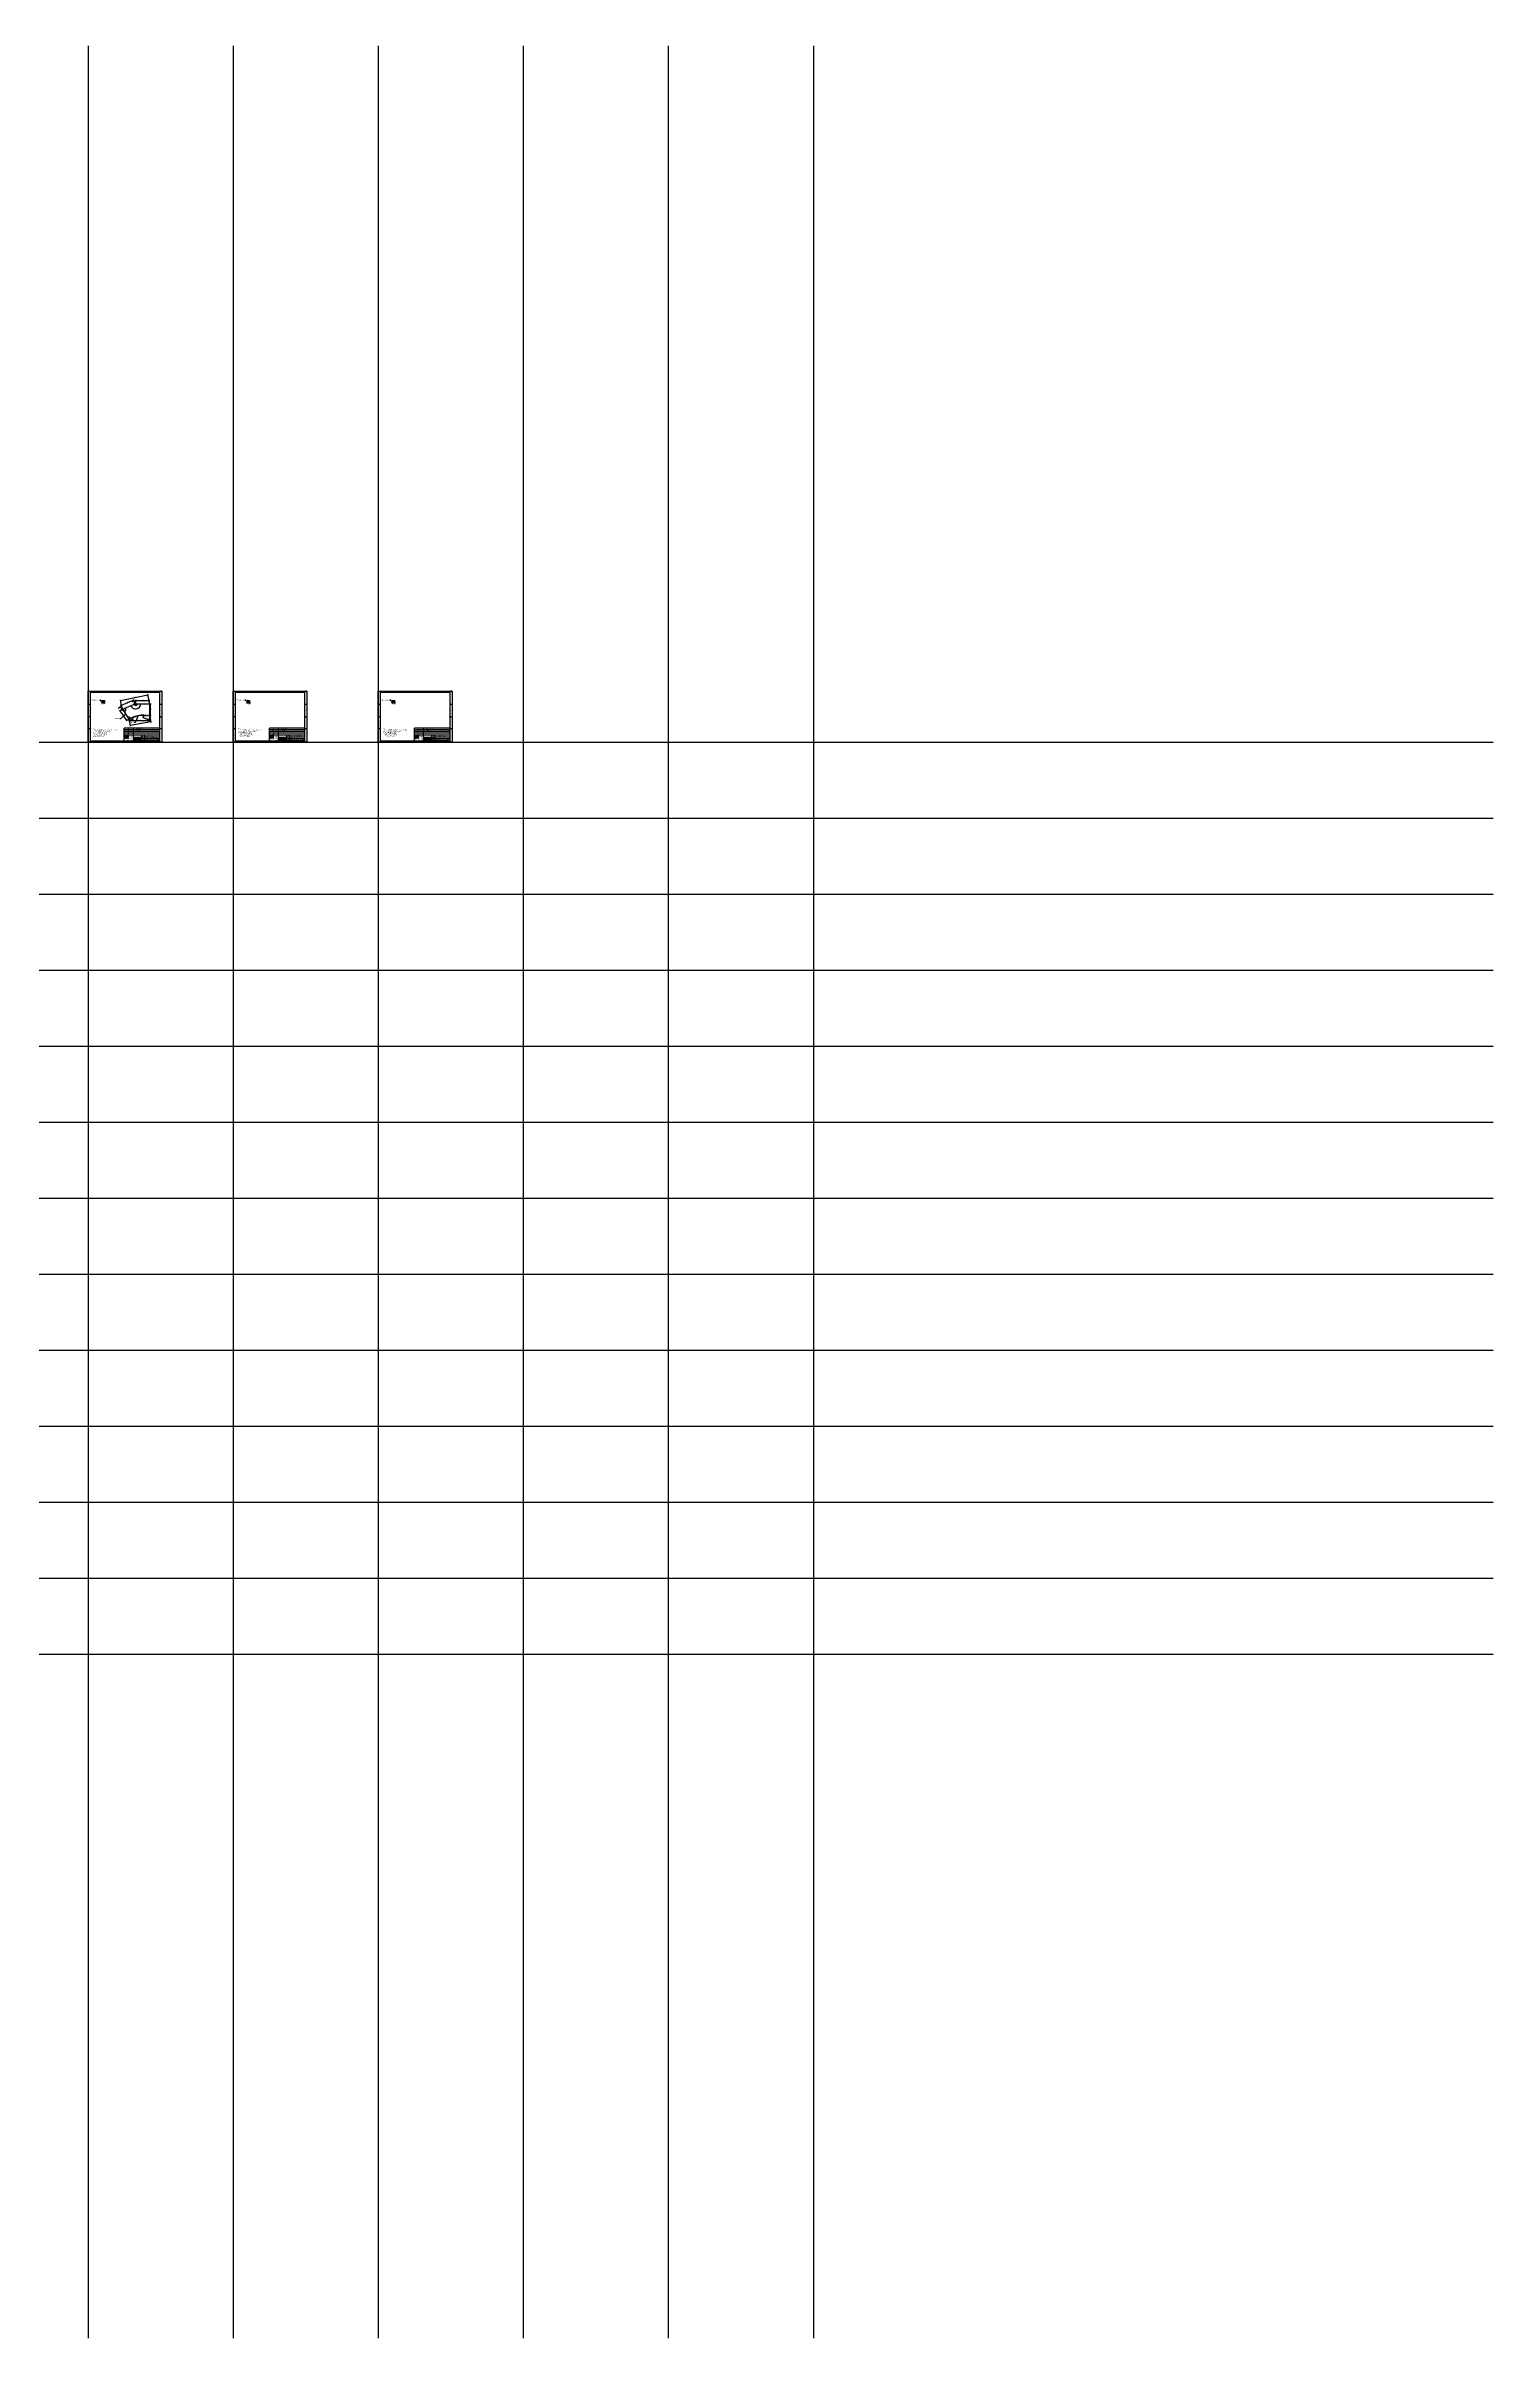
# Model space of a CAD drawing. Header units: millimetres. Extents: x -24914 to 164748, y -61100 to 89023.
# Drawn here: x 69958 to 164748, y -61100 to 89023 of the extents above; entities that cross this region are included whole.
import ezdxf
from ezdxf import colors
from ezdxf.entities.mleader import LeaderData, LeaderLine
from ezdxf.enums import TextEntityAlignment as Align
from ezdxf.math import Vec2, Vec3

# ---------------------------------------------------------------- set-up
doc = ezdxf.new("R2010")
doc.units = ezdxf.units.MM
doc.header["$MEASUREMENT"] = 0
doc.linetypes.add('ACAD_ISO03W100', pattern=[30, 12, -18])
doc.layers.get('Defpoints').update_dxf_attribs({"color": 252})
for name, color, linetype in [('DIM', 2, 'Continuous'), ('green_dim', 7, 'Continuous'), ('Remark', 255, 'Continuous'), ('TITLEBLOCK', 255, 'Continuous')]:
    doc.layers.add(name, color=color, linetype=linetype)
doc.styles.add('Dartop Text Style', font='gbenor.shx', dxfattribs={"bigfont": 'gbcbig.shx'})
doc.dimstyles.new('Dartop DIM Style', dxfattribs={"dimscale": 20, "dimtxt": 2.5, "dimasz": 1.5, "dimexe": 2.25, "dimexo": 2, "dimtad": 1, "dimdsep": 46, "dimtxsty": 'Dartop Text Style', "dimblk": 'ARCHTICK', "dimcen": 0.09, "dimadec": 1, "dimazin": 0, "dimtfac": 1, "dimtofl": 0, "dimtmove": 0, "dimatfit": 1, "dimfxl": 1, "dimtolj": 1, "dimtzin": 0, "dimarcsym": 0})

# ---------------------------------------------------------------- blocks, each defined once
blk = doc.blocks.new('*U5')
at = {"color": 254, "linetype": 'Continuous', "extrusion": (0, 0, -1)}
for points in [[(-17, 0.33), (-16.81, 0.25), (-17, 0.5)], [(-17, 0.33), (-17.19, 0.25), (-16.81, 0.25)], [(-17, 0.33), (-17, 0.5), (-17.19, 0.25)]]:
    blk.add_solid(points, dxfattribs=at)
blk = doc.blocks.new('*U4')
at = {"color": 254, "linetype": 'Continuous', "extrusion": (0, 0, -1)}
for points in [[(-33.17, 11), (-33, 11), (-33.25, 11.19)], [(-33.17, 11), (-33.25, 10.81), (-33, 11)], [(-33.17, 11), (-33.25, 11.19), (-33.25, 10.81)]]:
    blk.add_solid(points, dxfattribs=at)
blk = doc.blocks.new('*U6')
at = {"color": 254, "linetype": 'Continuous'}
for points in [[(17, 21.67), (17.19, 21.75), (16.81, 21.75)], [(17, 21.67), (16.81, 21.75), (17, 21.5)], [(17, 21.67), (17, 21.5), (17.19, 21.75)]]:
    blk.add_solid(points, dxfattribs=at)
blk = doc.blocks.new('*U3')
at = {"color": 254, "linetype": 'Continuous', "extrusion": (0, 0, -1)}
for points in [[(-0.83, 11), (-0.75, 10.81), (-0.75, 11.19)], [(-0.83, 11), (-0.75, 11.19), (-1, 11)], [(-0.83, 11), (-1, 11), (-0.75, 10.81)]]:
    blk.add_solid(points, dxfattribs=at)
blk = doc.blocks.new('dadao')
for p, q in [((48, 19), (45, 10)), ((45, 10), (51, 10)), ((51, 10), (48, 19))]:
    blk.add_line(p, q)
for points in [[(42, 122), (42, 144), (0, 144), (0, 122), (42, 122)], [(0, 28), (0, 0), (12, 0)], [(0, 28), (14, 28)], [(7, 22), (7, 6), (12, 6)], [(7, 22), (11, 22)], [(62, 144), (62, 121), (104, 121)], [(105, 122), (105, 130), (114, 126), (124, 126), (124, 140), (116, 140), (105, 144), (62, 144)], [(113, 39), (105, 39), (63, 106), (104, 106), (104, 121), (104, 121)], [(77, 28), (77, 0), (84, 0), (84, 11), (92, 0), (100, 0), (92, 11)], [(77, 28), (91, 28)], [(84, 23), (84, 15), (87, 15)], [(84, 23), (87, 23)], [(110, 54), (110, 106), (104, 106), (104, 50), (107, 50)], [(120, 45), (120, 45), (120, 45)], [(145, 94), (145, 85), (192, 85), (192, 94), (145, 94)], [(184, 0), (184, 10), (181, 10), (181, 15), (184, 15), (184, 28), (196, 28), (196, 28)], [(184, 0), (191, 0), (191, 10), (199, 10)], [(195, 22), (191, 22), (191, 15), (194, 15)]]:
    blk.add_lwpolyline(points)
for points in [[(0, 106), (40, 106), (0, 40), (0, 106)], [(52, 94), (18, 39), (86, 39)], [(44, 28), (52, 28), (63, 0), (55, 0), (53, 5), (43, 5), (41, 0), (34, 0)], [(110, 28), (110, 22), (116, 22), (116, 0), (123, 0), (123, 22), (129, 22), (129, 28), (110, 28)]]:
    blk.add_lwpolyline(points, close=True)
for points in [[(105, 122), (123, 122), (123, 60, 0.4142136), (131, 52), (205, 52), (205, 39), (132, 39)], [(144, 111), (144, 102), (192, 102), (192, 105, 0.4142136), (187, 110), (144, 110)], [(145, 77), (145, 67), (188, 67, 0.4142136), (193, 72), (193, 76), (145, 76)]]:
    blk.add_lwpolyline(points, format="xyb")
blk.add_lwpolyline([(137, 144), (137, 138), (128, 138), (128, 127), (157, 127), (157, 121), (130, 121), (130, 58), (194, 58, 0.4142136), (204, 68), (204, 111, 0.4142136), (194, 121), (177, 121), (177, 126), (205, 126), (205, 138), (198, 138), (198, 144), (183, 144), (183, 138), (153, 138), (153, 144), (137, 144)], format="xyb", close=True)
for radius in [14.5, 7.44]:
    blk.add_circle((154, 14), radius)
for centre, radius, start, end in [((8, 14), 8.49, 294.21427, 69.71773), ((10, 14), 14.4, 278.66044, 72.32035), ((86, 19), 3.8, 282.52697, 76.71958), ((89, 19), 8.95, 290.60733, 77.21242), ((99, 61), 12.6, 305.63988, 325.96896), ((112, 47), 8.19, 282.98113, 347.66273), ((136, 62), 22.9, 226.7358, 259.32094), ((194, 19), 3.8, 280.98914, 72.55128), ((196, 19), 9.51, 288.89587, 85.24422)]:
    blk.add_arc(centre, radius, start, end)
blk = doc.blocks.new('TitleBlock_Dartop')
for points in [[(2466, 419), (2420, 419), (2420, 395), (2466, 395)], [(2464, 379), (2420, 379), (2420, 307)], [(2476, 366), (2441, 306), (2514, 306)], [(2560, 294), (2539, 294), (2539, 288), (2546, 288), (2546, 264), (2554, 264), (2554, 288), (2560, 288)]]:
    blk.add_hatch(color=256).paths.add_polyline_path(points)
h = blk.add_hatch(color=256)
h.paths.add_polyline_path([(2436, 294), (2421, 294), (2421, 264), (2433, 264, 0.7930159)])
h.paths.add_polyline_path([(2434, 271), (2428, 271), (2428, 288), (2433, 288, -0.6713609)], flags=16)
h = blk.add_hatch(color=256)
h.paths.add_polyline_path([(2477, 294), (2468, 294), (2457, 264), (2465, 264), (2467, 269), (2478, 269), (2480, 264), (2488, 264)])
h.paths.add_polyline_path([(2476, 275), (2469, 275), (2472, 285)], flags=16)
h = blk.add_hatch(color=256)
h.paths.add_polyline_path([(2534, 405), (2544, 400), (2555, 400), (2555, 415), (2546, 415), (2534, 419), (2487, 419), (2487, 395), (2533, 395), (2533, 394), (2533, 379), (2489, 379), (2534, 306), (2543, 306, 0.2793748), (2550, 312), (2550, 313), (2550, 313, 0.1431454), (2563, 306), (2642, 306), (2642, 320), (2563, 320, -0.4142136), (2554, 329), (2554, 396), (2534, 396)])
h.paths.add_polyline_path([(2533, 379), (2539, 379), (2539, 322, -0.0889357), (2536, 318), (2533, 318)], flags=16)
h = blk.add_hatch(color=256)
h.paths.add_polyline_path([(2518, 294), (2504, 294), (2504, 264), (2511, 264), (2511, 276), (2519, 264), (2529, 264), (2520, 276, 0.7440549)])
h.paths.add_polyline_path([(2511, 280), (2511, 288), (2515, 288, -0.796809), (2515, 280)], flags=16)
h = blk.add_hatch(color=256)
h.paths.add_polyline_path([(2642, 413), (2635, 413), (2635, 419), (2619, 419), (2619, 413), (2586, 413), (2586, 420), (2569, 420), (2569, 413), (2559, 413), (2559, 401), (2590, 401), (2590, 395), (2561, 395), (2561, 326), (2631, 326, 0.4142136), (2641, 337), (2641, 384, 0.4142136), (2631, 395), (2612, 395), (2612, 400), (2642, 400)])
h.paths.add_polyline_path([(2623, 383, -0.4142136), (2628, 378), (2628, 374), (2576, 374), (2576, 383)], flags=16)
h.paths.add_polyline_path([(2628, 366), (2628, 356), (2577, 356), (2577, 366)], flags=16)
h.paths.add_polyline_path([(2629, 346), (2629, 342, -0.4142136), (2623, 337), (2577, 337), (2577, 346)], flags=16)
h = blk.add_hatch(color=256)
h.paths.add_polyline_path([(2572, 279, 1), (2603, 279, 1)])
h.paths.add_polyline_path([(2595, 279, -1), (2579, 279, -1)], flags=16)
h = blk.add_hatch(color=256)
h.paths.add_polyline_path([(2633, 294), (2632, 294), (2619, 294), (2619, 280), (2616, 280), (2616, 274), (2619, 274), (2619, 264), (2627, 264), (2627, 274), (2635, 274, 0.8123038)])
h.paths.add_polyline_path([(2627, 280), (2627, 288), (2631, 288, -0.7782134), (2631, 280)], flags=16)
for p, q in [((0, 3350), (4761, 3350)), ((0, 3350), (0, 3274)), ((0, 76), (0, 3274)), ((152, 76), (152, 3274)), ((152, 3274), (4685, 3274)), ((992, 3274), (992, 3350)), ((2248, 3312), (2248, 3350)), ((3505, 3274), (3505, 3350)), ((4685, 3274), (4685, 76)), ((4837, 3350), (4761, 3350)), ((4837, 3274), (4837, 3350)), ((4837, 3274), (4837, 76)), ((152, 2475), (0, 2475)), ((114, 1675), (0, 1675)), ((4837, 2475), (4685, 2475)), ((4723, 1675), (4837, 1675)), ((152, 876), (0, 876)), ((0, 76), (0, 0)), ((4761, 0), (0, 0)), ((4685, 76), (152, 76)), ((992, 0), (992, 76)), ((2248, 38), (2248, 0)), ((2372, 76), (2372, 933)), ((4685, 933), (2372, 933)), ((4685, 819), (2372, 819)), ((4685, 704), (2372, 704)), ((4685, 590), (2372, 590)), ((4685, 476), (2372, 476)), ((2943, 933), (2943, 76)), ((2943, 333), (3514, 333)), ((2943, 247), (4685, 247)), ((2943, 162), (3514, 162)), ((3314, 333), (3314, 76)), ((3505, 0), (3505, 76)), ((3514, 76), (3514, 476)), ((3514, 362), (4685, 362)), ((3514, 133), (4685, 133)), ((3715, 133), (3715, 476)), ((3715, 76), (3715, 133)), ((3922, 76), (3922, 133)), ((4111, 76), (4111, 133)), ((4285, 76), (4285, 133)), ((4571, 133), (4571, 247)), ((4837, 876), (4685, 876)), ((4761, 0), (4837, 0)), ((4837, 0), (4837, 76))]:
    blk.add_line(p, q)
for points in [[(0, 3350), (4837, 3350), (4837, 0), (0, 0)], [(2248, 3274), (2277, 3312), (2220, 3312), (2248, 3274)], [(152, 1675), (114, 1647), (114, 1704), (152, 1675)], [(4685, 1675), (4723, 1704), (4723, 1647), (4685, 1675)], [(2248, 76), (2277, 38), (2220, 38), (2248, 76)]]:
    blk.add_lwpolyline(points, close=True)
for name, p, xscale, yscale, zscale in [('*U6', (-340, 0), 152.2888407109637, 152.2888407109637, 152.2888407109637), ('*U3', (0, 0), 152.2888407109637, 152.2888407109637, 152.2888407109637), ('*U4', (-340, 0), 152.2888407109637, 152.2888407109637, 152.2888407109637), ('*U5', (-340, 0), 152.2888407109637, 152.2888407109637, 152.2888407109637), ('dadao', (2421, 264), 1.079866324957078, 1.079866324957078, 1.079866324957078)]:
    blk.add_blockref(name, p, dxfattribs=dict(xscale=xscale, yscale=yscale, zscale=zscale))
at = {"style": 'Dartop Text Style'}
for s, height, p in [('4', 28.6, (364, 3312)), ('3', 28.6, (1620, 3312)), ('2', 28.6, (2877, 3312)), ('1', 28.6, (4146, 3313)), ('D', 28.6, (76, 2874)), ('C', 28.6, (76, 2075)), ('D', 28.6, (4761, 2874)), ('C', 28.6, (4761, 2075)), ('A', 28.6, (76, 476)), ('B', 28.6, (76, 1275)), ('4', 28.6, (364, 38)), ('3', 28.6, (1620, 38)), ('表面面积', 45, (2641, 653)), ('材质重量', 45, (2641, 534)), ('装饰面', 45, (2641, 764)), ('公差', 45, (2641, 878)), ('2', 28.6, (2877, 38)), ('签名', 45, (3123, 292)), ('日期', 45, (3413, 289)), ('型号', 45, (3607, 418)), ('品名', 45, (3607, 301)), ('图号', 45, (3607, 189)), ('比例', 35, (3617, 104)), ('材质', 35, (4019, 104)), ('1', 28.6, (4146, 39)), ('第   页', 35, (4372, 106)), ('共   页', 35, (4582, 106)), ('版本', 35, (4627, 210)), ('A', 28.6, (4761, 476)), ('B', 28.6, (4761, 1275))]:
    blk.add_text(s, height=height, dxfattribs=at).set_placement(p, align=Align.MIDDLE_CENTER)
for s, height, p in [('THIS DOCUMENT CONTAINS INFORMATION', 14.28, (2411, 191)), ('PROPRIETARY TO DARTOP COMPUTER TECHNOLOGY', 14.28, (2411, 170)), ('AND SHALL NOT BE REPRODUCED, USED OR', 14.28, (2411, 149)), ('DISCLOSED TO ANYONE WITHOUT PRIOR WRITTEN CONSENT.', 14.28, (2411, 127)), ('设计：', 45, (2985, 197)), ('审核：', 45, (2984, 107))]:
    blk.add_text(s, height=height, dxfattribs=at).set_placement(p)
at = {"insert": (2687, 397), "char_height": 40, "attachment_point": 1, "style": 'Dartop Text Style'}
blk.add_mtext_dynamic_manual_height_columns('大道计算机技术（上海）有限公司', width=235.34, gutter_width=1, heights=[0], dxfattribs=at)
at = {"style": 'Dartop Text Style'}
for tag, p, height in [('#设计', (3121, 188), 45), ('#审核', (3121, 107), 45), ('#公差', (3173, 853), 45), ('#装饰面', (3173, 743), 45), ('#表面面积', (3173, 627), 45), ('#材质重量', (3173, 506), 45), ('#型号', (3772, 394), 45), ('#品名', (3772, 280), 45), ('#图号', (3772, 166), 45), ('#比例', (3773, 89), 35), ('#材质', (4155, 87), 35), ('#INDEX', (4357, 88), 35), ('#PAGE', (4570, 87), 35), ('#版本', (4598, 150), 35)]:
    blk.add_attdef(tag, p, '', height=height, dxfattribs=at)
for tag, p in [('#设计日期', (3413, 182)), ('#审核日期', (3414, 98))]:
    blk.add_attdef(tag, text='', height=35, dxfattribs=at).set_placement(p, align=Align.CENTER)
blk = doc.blocks.new('Remark')
at = {"insert": (10, -12), "char_height": 50, "attachment_point": 1, "style": 'Dartop Text Style'}
blk.add_mtext_dynamic_manual_height_columns('备注：\\P1. 材料：28.5mm刨花板，要求达到ASTM A208.1 M3级标准\\P2. 装饰面：h335防火板，厚0.8mm，高压贴合\\P3. 正面、侧面装饰边条，按订单要求加工\\P4. 2mm装饰边条处不需要装饰其他边条\\P5. 所有尺寸均为装饰边条和外圆角后尺寸\\P6. LOGO开孔，按订单要求制作 ', width=1204.09, gutter_width=1, heights=[0], dxfattribs=at)
blk = doc.blocks.new('_ArchTick')
at = {"color": 0, "linetype": 'ByBlock', "const_width": 0.15}
blk.add_lwpolyline([(-0.5, -0.5), (0.5, 0.5)], dxfattribs=at)
blk = doc.blocks.new('*D335')
at = {"layer": 'Defpoints', "color": 0, "transparency": 16777216}
for p in [(76753, 45936), (76753, 45174), (76818, 45936)]:
    blk.add_point(p, dxfattribs=at)
at = {"layer": 'DIM', "color": 0, "lineweight": -2, "transparency": 16777216}
for p, q in [((76793, 45936), (76863, 45936)), ((76793, 45174), (76863, 45174)), ((76818, 45174), (76818, 45936))]:
    blk.add_line(p, q, dxfattribs=at)
at = {"layer": 'DIM', "color": 0, "lineweight": -2, "transparency": 16777216, "xscale": 30, "yscale": 30, "zscale": 30}
for p, rotation in [((76818, 45936), 90), ((76818, 45174), 270)]:
    blk.add_blockref('_ArchTick', p, dxfattribs=dict(at, rotation=rotation))
at = {"layer": 'DIM', "color": 0, "transparency": 16777216, "char_height": 50, "attachment_point": 5, "rotation": 90, "style": 'Dartop Text Style'}
for s, insert in [('\\A1;762', (76780, 45555)), ('\\A1;[30]', (76856, 45555))]:
    blk.add_mtext(s, dxfattribs=dict(at, insert=insert))
blk = doc.blocks.new('*D336')
at = {"layer": 'Defpoints', "color": 0, "transparency": 16777216}
for p in [(75849, 46139), (75849, 45936), (76753, 45936)]:
    blk.add_point(p, dxfattribs=at)
at = {"layer": 'DIM', "color": 0, "lineweight": -2, "transparency": 16777216}
for p, q in [((75849, 45976), (75849, 46184)), ((76753, 46139), (75849, 46139)), ((76753, 45976), (76753, 46184))]:
    blk.add_line(p, q, dxfattribs=at)
at = {"layer": 'DIM', "color": 0, "lineweight": -2, "transparency": 16777216, "xscale": 30, "yscale": 30, "zscale": 30, "rotation": 180}
blk.add_blockref('_ArchTick', (75849, 46139), dxfattribs=at)
at = {"layer": 'DIM', "color": 0, "lineweight": -2, "transparency": 16777216, "xscale": 30, "yscale": 30, "zscale": 30}
blk.add_blockref('_ArchTick', (76753, 46139), dxfattribs=at)
at = {"layer": 'DIM', "color": 0, "transparency": 16777216, "char_height": 50, "attachment_point": 5, "style": 'Dartop Text Style'}
for s, insert in [('\\A1;[35.56]', (76301, 46101)), ('\\A1;903.35', (76301, 46177))]:
    blk.add_mtext(s, dxfattribs=dict(at, insert=insert))
blk = doc.blocks.new('*D337')
at = {"layer": 'Defpoints', "color": 0, "transparency": 16777216}
for p in [(75777, 46102), (75812, 45929), (75849, 45936)]:
    blk.add_point(p, dxfattribs=at)
at = {"layer": 'DIM', "color": 0, "lineweight": -2, "transparency": 16777216}
for p, q in [((75777, 46102), (75596, 46066)), ((75804, 45968), (75769, 46146)), ((75842, 45975), (75806, 46154)), ((75815, 46110), (75844, 46116))]:
    blk.add_line(p, q, dxfattribs=at)
at = {"layer": 'DIM', "color": 0, "lineweight": -2, "transparency": 16777216, "xscale": 30, "yscale": 30, "zscale": 30}
for p, rotation in [((75777, 46102), 11.24999895601826), ((75815, 46110), 191.2499989560183)]:
    blk.add_blockref('_ArchTick', p, dxfattribs=dict(at, rotation=rotation))
at = {"layer": 'DIM', "color": 0, "transparency": 16777216, "char_height": 50, "attachment_point": 5, "rotation": 11.25, "style": 'Dartop Text Style'}
for s, insert in [('\\A1;38.11', (75650, 46115)), ('\\A1;[1.5]', (75665, 46041))]:
    blk.add_mtext(s, dxfattribs=dict(at, insert=insert))
blk = doc.blocks.new('*D338')
at = {"layer": 'Defpoints', "color": 0, "transparency": 16777216}
for p in [(74886, 45830), (74987, 45587), (75812, 45929)]:
    blk.add_point(p, dxfattribs=at)
at = {"layer": 'DIM', "color": 0, "lineweight": -2, "transparency": 16777216}
for p, q in [((74972, 45624), (74869, 45872)), ((75711, 46172), (74886, 45830)), ((75797, 45966), (75694, 46213))]:
    blk.add_line(p, q, dxfattribs=at)
at = {"layer": 'DIM', "color": 0, "lineweight": -2, "transparency": 16777216, "xscale": 30, "yscale": 30, "zscale": 30}
for p, rotation in [((74886, 45830), 202.4999991008851), ((75711, 46172), 22.49999910088514)]:
    blk.add_blockref('_ArchTick', p, dxfattribs=dict(at, rotation=rotation))
at = {"layer": 'DIM', "color": 0, "transparency": 16777216, "char_height": 50, "attachment_point": 5, "rotation": 22.5, "style": 'Dartop Text Style'}
for s, insert in [('\\A1;893.1', (75284, 46036)), ('\\A1;[35.16]', (75313, 45965))]:
    blk.add_mtext(s, dxfattribs=dict(at, insert=insert))
blk = doc.blocks.new('*D339')
at = {"layer": 'Defpoints', "color": 0, "transparency": 16777216}
for p in [(74862, 45739), (74971, 45576), (74987, 45587)]:
    blk.add_point(p, dxfattribs=at)
at = {"layer": 'DIM', "color": 0, "lineweight": -2, "transparency": 16777216}
for p, q in [((74862, 45739), (74691, 45625)), ((74949, 45610), (74837, 45776)), ((74965, 45620), (74853, 45787)), ((74878, 45749), (74903, 45766))]:
    blk.add_line(p, q, dxfattribs=at)
at = {"layer": 'DIM', "color": 0, "lineweight": -2, "transparency": 16777216, "xscale": 30, "yscale": 30, "zscale": 30}
for p, rotation in [((74862, 45739), 33.74995290151647), ((74878, 45749), 213.7499529015165)]:
    blk.add_blockref('_ArchTick', p, dxfattribs=dict(at, rotation=rotation))
at = {"layer": 'DIM', "color": 0, "transparency": 16777216, "char_height": 50, "attachment_point": 5, "rotation": 33.74995, "style": 'Dartop Text Style'}
for s, insert in [('\\A1;19.05', (74731, 45696)), ('\\A1;[0.75]', (74773, 45633))]:
    blk.add_mtext(s, dxfattribs=dict(at, insert=insert))
blk = doc.blocks.new('*D340')
at = {"layer": 'Defpoints', "color": 0, "transparency": 16777216}
for p in [(74829, 45481), (74971, 45576), (75401, 44933)]:
    blk.add_point(p, dxfattribs=at)
at = {"layer": 'DIM', "color": 0, "lineweight": -2, "transparency": 16777216}
for p, q in [((74938, 45554), (74792, 45456)), ((75259, 44839), (74829, 45481)), ((75367, 44911), (75221, 44814))]:
    blk.add_line(p, q, dxfattribs=at)
at = {"layer": 'DIM', "color": 0, "lineweight": -2, "transparency": 16777216, "xscale": 30, "yscale": 30, "zscale": 30}
for p, rotation in [((74829, 45481), 123.7499966133494), ((75259, 44839), 303.7499966133494)]:
    blk.add_blockref('_ArchTick', p, dxfattribs=dict(at, rotation=rotation))
at = {"layer": 'DIM', "color": 0, "transparency": 16777216, "char_height": 50, "attachment_point": 5, "rotation": 303.75, "style": 'Dartop Text Style'}
for s, insert in [('\\A1;[30.44]', (75012, 45139)), ('\\A1;773.14', (75075, 45181))]:
    blk.add_mtext(s, dxfattribs=dict(at, insert=insert))
blk = doc.blocks.new('*D341')
at = {"layer": 'Defpoints', "color": 0, "transparency": 16777216}
for p in [(76753, 45174), (75401, 44933), (75474, 44521)]:
    blk.add_point(p, dxfattribs=at)
at = {"layer": 'DIM', "color": 0, "lineweight": -2, "transparency": 16777216}
for p, q in [((76760, 45135), (76834, 44717)), ((75408, 44894), (75482, 44476)), ((76826, 44761), (75474, 44521))]:
    blk.add_line(p, q, dxfattribs=at)
at = {"layer": 'DIM', "color": 0, "lineweight": -2, "transparency": 16777216, "xscale": 30, "yscale": 30, "zscale": 30}
for p, rotation in [((75474, 44521), 190.0909903056598), ((76826, 44761), 10.09099030565987)]:
    blk.add_blockref('_ArchTick', p, dxfattribs=dict(at, rotation=rotation))
at = {"layer": 'DIM', "color": 0, "transparency": 16777216, "char_height": 50, "attachment_point": 5, "rotation": 10.09099, "style": 'Dartop Text Style'}
for s, insert in [('\\A1;1373.4', (76144, 44678)), ('\\A1;[54.07]', (76157, 44603))]:
    blk.add_mtext(s, dxfattribs=dict(at, insert=insert))
blk = doc.blocks.new('*D333')
at = {"layer": 'Defpoints', "color": 0, "transparency": 16777216}
for p in [(76753, 45174), (75401, 44933), (76753, 44843)]:
    blk.add_point(p, dxfattribs=at)
at = {"layer": 'DIM', "color": 0, "lineweight": -2, "transparency": 16777216}
for p, q in [((76753, 45134), (76753, 44798)), ((75401, 44893), (75401, 44798)), ((75401, 44843), (76753, 44843))]:
    blk.add_line(p, q, dxfattribs=at)
at = {"layer": 'DIM', "color": 0, "lineweight": -2, "transparency": 16777216, "xscale": 30, "yscale": 30, "zscale": 30, "rotation": 180}
blk.add_blockref('_ArchTick', (75401, 44843), dxfattribs=at)
at = {"layer": 'DIM', "color": 0, "lineweight": -2, "transparency": 16777216, "xscale": 30, "yscale": 30, "zscale": 30}
blk.add_blockref('_ArchTick', (76753, 44843), dxfattribs=at)
at = {"layer": 'DIM', "color": 0, "transparency": 16777216, "char_height": 50, "attachment_point": 5, "style": 'Dartop Text Style'}
for s, insert in [('\\A1;1352.15', (76077, 44880)), ('\\A1;[53.23]', (76077, 44804))]:
    blk.add_mtext(s, dxfattribs=dict(at, insert=insert))
blk = doc.blocks.new('*D343')
at = {"layer": 'Defpoints', "color": 0, "transparency": 16777216}
for p in [(75401, 44933), (75436, 44847), (75617, 45023)]:
    blk.add_point(p, dxfattribs=at)
at = {"layer": 'DIM', "color": 0, "lineweight": -2, "transparency": 16777216}
for p, q in [((75416, 44896), (75454, 44806)), ((75653, 44937), (75436, 44847)), ((75633, 44986), (75670, 44895))]:
    blk.add_line(p, q, dxfattribs=at)
at = {"layer": 'DIM', "color": 0, "lineweight": -2, "transparency": 16777216, "xscale": 30, "yscale": 30, "zscale": 30}
for p, rotation in [((75436, 44847), 202.4999990925314), ((75653, 44937), 22.49999909253142)]:
    blk.add_blockref('_ArchTick', p, dxfattribs=dict(at, rotation=rotation))
at = {"layer": 'DIM', "color": 0, "transparency": 16777216, "char_height": 50, "attachment_point": 5, "rotation": 22.5, "style": 'Dartop Text Style'}
for s, insert in [('\\A1;234.76', (75530, 44927)), ('\\A1;[9.24]', (75560, 44856))]:
    blk.add_mtext(s, dxfattribs=dict(at, insert=insert))
blk = doc.blocks.new('*D344')
at = {"layer": 'Defpoints', "color": 0, "transparency": 16777216}
for p in [(76376, 45174), (76701, 44893), (76753, 45023)]:
    blk.add_point(p, dxfattribs=at)
at = {"layer": 'DIM', "color": 0, "lineweight": -2, "transparency": 16777216}
for p, q in [((76361, 45137), (76307, 45002)), ((76324, 45044), (76701, 44893)), ((76738, 44986), (76684, 44851))]:
    blk.add_line(p, q, dxfattribs=at)
at = {"layer": 'DIM', "color": 0, "lineweight": -2, "transparency": 16777216, "xscale": 30, "yscale": 30, "zscale": 30}
for p, rotation in [((76324, 45044), 158.2076544206259), ((76701, 44893), 338.2076544206259)]:
    blk.add_blockref('_ArchTick', p, dxfattribs=dict(at, rotation=rotation))
at = {"layer": 'DIM', "color": 0, "transparency": 16777216, "char_height": 50, "attachment_point": 5, "rotation": 338.20765, "style": 'Dartop Text Style'}
for s, insert in [('\\A1;406.19', (76526, 45003)), ('\\A1;[15.99]', (76498, 44933))]:
    blk.add_mtext(s, dxfattribs=dict(at, insert=insert))
blk = doc.blocks.new('*D345')
at = {"layer": 'Defpoints', "color": 0, "transparency": 16777216}
for p in [(74974, 45576), (75401, 44933), (75402, 44935), (75471, 45037), (75617, 45023)]:
    blk.add_point(p, dxfattribs=at)
at = {"layer": 'DIM', "color": 0, "lineweight": -2, "transparency": 16777216}
blk.add_arc((75402, 44934), 123, 22.5, 123.75, dxfattribs=at)
at = {"layer": 'DIM', "color": 0, "lineweight": -2, "transparency": 16777216, "xscale": 30, "yscale": 30, "zscale": 30}
for p, rotation in [((75334, 45037), 213.7499966133493), ((75516, 44981), 292.4999990925315)]:
    blk.add_blockref('_ArchTick', p, dxfattribs=dict(at, rotation=rotation))
at = {"layer": 'DIM', "color": 0, "transparency": 16777216, "insert": (75449, 45088), "char_height": 50, "attachment_point": 5, "rotation": 343.125, "style": 'Dartop Text Style'}
blk.add_mtext('\\A1;101.2°', dxfattribs=at)
blk = doc.blocks.new('*D346')
at = {"layer": 'Defpoints', "color": 0, "transparency": 16777216}
for p in [(74988, 45585), (75743, 45609), (75813, 45927), (75850, 45934), (76751, 45934)]:
    blk.add_point(p, dxfattribs=at)
at = {"layer": 'DIM', "color": 0, "lineweight": -2, "transparency": 16777216}
blk.add_arc((75830, 45934), 337, 202.5, 360, dxfattribs=at)
at = {"layer": 'DIM', "color": 0, "lineweight": -2, "transparency": 16777216, "xscale": 30, "yscale": 30, "zscale": 30}
for p, rotation in [((75519, 45805), 112.4999991008839), ((76167, 45934), 89.99999910088474)]:
    blk.add_blockref('_ArchTick', p, dxfattribs=dict(at, rotation=rotation))
at = {"layer": 'DIM', "color": 0, "transparency": 16777216, "insert": (75899, 45643), "char_height": 50, "attachment_point": 5, "rotation": 13.3255, "style": 'Dartop Text Style'}
blk.add_mtext('\\A1;157.5°', dxfattribs=at)
blk = doc.blocks.new('*D347')
at = {"layer": 'Defpoints', "color": 0, "transparency": 16777216}
for p in [(74974, 45576), (74988, 45585), (75172, 45463), (75813, 45927), (75402, 44935)]:
    blk.add_point(p, dxfattribs=at)
at = {"layer": 'DIM', "color": 0, "lineweight": -2, "transparency": 16777216}
blk.add_arc((74972, 45578), 230, 303.75, 22.5, dxfattribs=at)
at = {"layer": 'DIM', "color": 0, "lineweight": -2, "transparency": 16777216, "xscale": 30, "yscale": 30, "zscale": 30}
for p, rotation in [((75100, 45387), 213.7499966133484), ((75185, 45667), 112.4999991008838)]:
    blk.add_blockref('_ArchTick', p, dxfattribs=dict(at, rotation=rotation))
at = {"layer": 'DIM', "color": 0, "transparency": 16777216, "insert": (75157, 45522), "char_height": 50, "attachment_point": 5, "rotation": 73.125, "style": 'Dartop Text Style'}
blk.add_mtext('\\A1;78.8°', dxfattribs=at)
blk = doc.blocks.new('*D348')
at = {"layer": 'Defpoints', "color": 0, "transparency": 16777216}
for p in [(75810, 45838), (75813, 45927), (75850, 45934), (75850, 45934), (76751, 45934)]:
    blk.add_point(p, dxfattribs=at)
at = {"layer": 'DIM', "color": 0, "lineweight": -2, "transparency": 16777216}
blk.add_line((75773, 45919), (75703, 45905), dxfattribs=at)
blk.add_arc((75850, 45934), 104, 191.25, 360, dxfattribs=at)
at = {"layer": 'DIM', "color": 0, "lineweight": -2, "transparency": 16777216, "xscale": 30, "yscale": 30, "zscale": 30}
for p, rotation in [((75747, 45914), 101.2499989560071), ((75954, 45934), 89.99999910088466)]:
    blk.add_blockref('_ArchTick', p, dxfattribs=dict(at, rotation=rotation))
at = {"layer": 'DIM', "color": 0, "transparency": 16777216, "insert": (75856, 45868), "char_height": 50, "attachment_point": 5, "rotation": 5.625, "style": 'Dartop Text Style'}
blk.add_mtext('\\A1;168.8°', dxfattribs=at)
blk = doc.blocks.new('*D349')
at = {"layer": 'Defpoints', "color": 0, "transparency": 16777216}
for p in [(74974, 45576), (74988, 45585), (74988, 45585), (74988, 45505), (75813, 45927)]:
    blk.add_point(p, dxfattribs=at)
at = {"layer": 'DIM', "color": 0, "lineweight": -2, "transparency": 16777216}
blk.add_line((74941, 45553), (74884, 45515), dxfattribs=at)
blk.add_arc((74988, 45585), 80.3, 213.74995, 22.5, dxfattribs=at)
at = {"layer": 'DIM', "color": 0, "lineweight": -2, "transparency": 16777216, "xscale": 30, "yscale": 30, "zscale": 30}
for p, rotation in [((74921, 45540), 123.749952901553), ((75062, 45616), 112.4999991008833)]:
    blk.add_blockref('_ArchTick', p, dxfattribs=dict(at, rotation=rotation))
at = {"layer": 'DIM', "color": 0, "transparency": 16777216, "insert": (75008, 45547), "char_height": 50, "attachment_point": 5, "rotation": 28.12498, "style": 'Dartop Text Style'}
blk.add_mtext('\\A1;168.8°', dxfattribs=at)
blk = doc.blocks.new('*D334')
at = {"layer": 'Defpoints', "color": 0, "transparency": 16777216}
for p in [(74971, 45576), (76636, 46514), (76753, 45936)]:
    blk.add_point(p, dxfattribs=at)
at = {"layer": 'DIM', "color": 0, "lineweight": -2, "transparency": 16777216}
for p, q in [((76745, 45975), (76627, 46558)), ((74963, 45615), (74845, 46198)), ((74854, 46154), (76636, 46514))]:
    blk.add_line(p, q, dxfattribs=at)
at = {"layer": 'DIM', "color": 0, "lineweight": -2, "transparency": 16777216, "xscale": 30, "yscale": 30, "zscale": 30}
for p, rotation in [((74854, 46154), 191.4168103332649), ((76636, 46514), 11.41681033326499)]:
    blk.add_blockref('_ArchTick', p, dxfattribs=dict(at, rotation=rotation))
at = {"layer": 'DIM', "color": 0, "transparency": 16777216, "char_height": 50, "attachment_point": 5, "rotation": 11.41681, "style": 'Dartop Text Style'}
for s, insert in [('\\A1;1817.65', (75738, 46371)), ('\\A1;[71.56]', (75753, 46296))]:
    blk.add_mtext(s, dxfattribs=dict(at, insert=insert))
blk = doc.blocks.new('Border')
h = blk.add_hatch(color=256)
edge = h.paths.add_edge_path()
edge.add_line((92, -8), (98, -8))
edge.add_line((98, -8), (98, -13))
edge.add_line((98, -13), (104, -8))
edge.add_line((104, -8), (110, -8))
edge.add_line((110, -8), (110, -13))
edge.add_line((110, -13), (115, -8))
edge.add_line((115, -8), (121, -8))
edge.add_line((121, -8), (121, -13))
edge.add_line((121, -13), (126, -8))
edge.add_line((126, -8), (132, -8))
edge.add_line((132, -8), (132, -13))
edge.add_line((132, -13), (145, 0))
edge.add_line((132, 13), (145, 0))
edge.add_line((132, 8), (132, 13))
edge.add_line((126, 8), (132, 8))
edge.add_line((121, 13), (126, 8))
edge.add_line((121, 8), (121, 13))
edge.add_line((115, 8), (121, 8))
edge.add_line((110, 13), (115, 8))
edge.add_line((110, 8), (110, 13))
edge.add_line((104, 8), (110, 8))
edge.add_line((98, 13), (104, 8))
edge.add_line((98, 8), (98, 13))
edge.add_line((92, 8), (98, 8))
edge.add_line((87, 13), (92, 8))
edge.add_line((87, 8), (87, 13))
edge.add_line((75, 8), (87, 8))
edge.add_line((75, 75), (75, 8))
edge.add_arc((75, 0), 74.8, 90, 270)
edge.add_line((75, -8), (75, -75))
edge.add_line((75, -8), (87, -8))
edge.add_line((87, -8), (87, -13))
edge.add_line((87, -13), (92, -8))
for p, q in [((75, 42), (108, 75)), ((75, 10), (140, 75)), ((75, -23), (172, 75)), ((75, -55), (204, 75)), ((75, 75), (75, 8)), ((75, 75), (223, 75)), ((75, 8), (87, 8)), ((87, -75), (214, 53)), ((87, 8), (87, 13)), ((87, 13), (92, 8)), ((92, 8), (98, 8)), ((98, 8), (98, 13)), ((98, 13), (104, 8)), ((104, 8), (110, 8)), ((110, 8), (110, 13)), ((110, 13), (115, 8)), ((115, 8), (121, 8)), ((119, -75), (226, 32)), ((121, 8), (121, 13)), ((121, 13), (126, 8)), ((126, 8), (132, 8)), ((132, 8), (132, 13)), ((132, 13), (145, 0)), ((132, -13), (145, 0)), ((214, 53), (216, 61)), ((218, 45), (214, 53)), ((216, 61), (220, 69)), ((216, 7), (219, 14)), ((220, -3), (216, 7)), ((224, 37), (218, 45)), ((219, 14), (224, 22)), ((220, 69), (223, 75)), ((227, 29), (224, 37)), ((224, 22), (227, 29)), ((75, -8), (75, -75)), ((75, -8), (87, -8)), ((75, -75), (234, -75)), ((87, -13), (92, -8)), ((87, -8), (87, -13)), ((92, -8), (98, -8)), ((98, -13), (104, -8)), ((98, -8), (98, -13)), ((104, -8), (110, -8)), ((110, -13), (115, -8)), ((110, -8), (110, -13)), ((115, -8), (121, -8)), ((121, -13), (126, -8)), ((121, -8), (121, -13)), ((126, -8), (132, -8)), ((132, -8), (132, -13)), ((151, -75), (221, -4)), ((183, -75), (220, -37)), ((215, -75), (231, -59)), ((218, -42), (221, -36)), ((221, -49), (218, -42)), ((227, -12), (220, -3)), ((221, -36), (227, -28)), ((227, -55), (221, -49)), ((230, -21), (227, -12)), ((227, -28), (230, -21)), ((233, -62), (227, -55)), ((234, -73), (233, -62)), ((234, -75), (234, -73))]:
    blk.add_line(p, q)
blk.add_arc((75, 0), 74.8, 90, 270)
at = {"style": 'Dartop Text Style'}
blk.add_text('装饰边条剖面图', height=50, dxfattribs=at).set_placement((124, -149), align=Align.MIDDLE_CENTER)
ml = blk.add_multileader_mtext('Standard')
ml.set_content('装饰边条形状以订单为准', color=256, style='Dartop Text Style')
ml.set_leader_properties()
ml.build(insert=Vec2(0, 0))
ml.multileader.update_dxf_attribs({"dogleg_length": 0.36, "arrow_head_size": 40})
ctx = ml.context
ctx.base_point, ctx.char_height, ctx.arrow_head_size, ctx.landing_gap_size, ctx.plane_origin = Vec3(-495, 88), 50, 40, 0.09, Vec3(227, 249)
ctx.text_align_type = 2
notes = []
notes.append((ctx, [(0, (1, 1, 0), (-50, 88), (-1, 0), 50.3, [(0, [(0, 0)], 0, [])])]))
ctx.mtext.insert, ctx.mtext.alignment, ctx.mtext.flow_direction = Vec3(-101, 115), 3, 5
for ctx, leaders in notes:
    for number, flags, end, landing, length, lines in leaders:
        leader = LeaderData()
        leader.index, (leader.has_last_leader_line, leader.has_dogleg_vector, leader.attachment_direction) = number, flags
        leader.last_leader_point, leader.dogleg_vector, leader.dogleg_length = Vec3(end), Vec3(landing), length
        for number, points, colour, breaks in lines:
            line = LeaderLine()
            line.index, line.vertices, line.color, line.breaks = number, Vec3.list(points), colors.encode_raw_color(colour), breaks
            leader.lines.append(line)
        ctx.leaders.append(leader)

msp = doc.modelspace()

# ---------------------------------------------------------------- linework, layer by layer
for p, q in [((74986.871, 45586.842), (74971.027, 45576.256)), ((74987.818, 45585.069), (74973.801, 45575.704)), ((75811.984, 45928.615), (75849.361, 45936.05)), ((75812.568, 45926.692), (75849.558, 45934.05))]:
    msp.add_line(p, q)
at = {"color": 0, "ltscale": 0.2}
for p, q in [((75849.361, 45936.05), (76752.71, 45936.05)), ((75849.558, 45934.05), (76750.71, 45934.05))]:
    msp.add_line(p, q, dxfattribs=at)
at = {"layer": 'Defpoints'}
for p, q in [((72724, 89023), (72724, -61099.5)), ((82224, 89023), (82224, -61099.5)), ((91724, 89023), (91724, -61099.5)), ((101224, 89023), (101224, -61099.5)), ((110724, 89023), (110724, -61099.5)), ((120224, 89023), (120224, -61099.5)), ((5548, 43411.024), (164747.5, 43411.024)), ((5548, 38434.819), (164747.5, 38434.819)), ((5548, 33458.615), (164747.5, 33458.615)), ((5548, 28482.41), (164747.5, 28482.41)), ((5548, 23506.205), (164747.5, 23506.205)), ((5548, 18530), (164747.5, 18530)), ((5548, 13553.795), (164747.5, 13553.795)), ((5548, 8577.59), (164747.5, 8577.59)), ((5548, 3601.385), (164747.5, 3601.385)), ((5548, -1374.819), (164747.5, -1374.819)), ((5548, -6351.024), (164747.5, -6351.024)), ((5548, -11327.229), (164747.5, -11327.229)), ((5548, -16303.434), (164747.5, -16303.434))]:
    msp.add_line(p, q, dxfattribs=at)
at = {"layer": 'green_dim'}
for p, q in [((74971.027, 45576.256), (75400.56, 44933.415)), ((74973.801, 45575.704), (75402.223, 44934.526)), ((75389.769, 44949.564), (75610.164, 45040.855)), ((76750.71, 45934.05), (76750.71, 45174.05)), ((76752.71, 45936.05), (76752.71, 45174.05)), ((75400.56, 44933.415), (75617.454, 45023.255))]:
    msp.add_line(p, q, dxfattribs=at)
at = {"layer": 'green_dim', "color": 0, "ltscale": 0.2}
for p, q in [((74986.871, 45586.842), (75811.984, 45928.615)), ((74987.818, 45585.069), (75812.568, 45926.692))]:
    msp.add_line(p, q, dxfattribs=at)
at = {"layer": 'green_dim', "color": 0, "linetype": 'ACAD_ISO03W100', "ltscale": 0.2}
for p, q in [((76375.55, 45193.1), (76750.71, 45193.1)), ((76375.55, 45174.05), (76752.71, 45174.05))]:
    msp.add_line(p, q, dxfattribs=at)
at = {"layer": 'green_dim'}
for radius in [2000.05, 1981]:
    msp.add_arc((76375.55, 43193.05), radius, 89.9999991, 112.49999908, dxfattribs=at)

# ---------------------------------------------------------------- block references
at = {"layer": 'Remark'}
for name, p in [('Border', (73597.254, 46076.153)), ('Border', (83097.254, 46076.153)), ('Border', (92597.254, 46076.153)), ('Remark', (73039.613, 44343.793)), ('Remark', (82539.613, 44343.793)), ('Remark', (92039.613, 44343.793))]:
    msp.add_blockref(name, p, dxfattribs=at)
at = {"layer": 'TITLEBLOCK'}
for p, values in [((72724, 43411.024), {'#版本': '1.1', '#审核日期': '20150901', '#设计日期': '20150901', '#审核': '蔡宇强', '#设计': '卫吉祥', '#PAGE': '1', '#INDEX': '1', '#材质': '见备注', '#比例': '1:1', '#图号': 'PD-11230012', '#品名': '30寸深，157度36寸双边定制台面，左侧倾角', '#型号': 'FWS-CS-30-3636-157L', '#装饰面': '按订单要求', '#公差': '长度%%P0.2；角度%%P0.3%%D'}), ((82224, 43411.024), {'#版本': '1.0', '#审核日期': '20150901', '#设计日期': '20150901', '#审核': '蔡宇强', '#设计': '卫吉祥', '#PAGE': '1', '#INDEX': '1', '#材质': '见备注', '#比例': '1:1', '#图号': 'PD-111584810', '#品名': '台面', '#型号': '30寸深，48寸长，120度双边台面', '#装饰面': '按订单要求', '#公差': '长度%%P0.2；角度%%P0.3%%D'}), ((91724, 43411.024), {'#版本': '1.0', '#审核日期': '20150901', '#设计日期': '20150901', '#审核': '蔡宇强', '#设计': '卫吉祥', '#PAGE': '1', '#INDEX': '1', '#材质': '见备注', '#比例': '1:1', '#图号': 'PD-111584810', '#品名': '台面', '#型号': '30寸深，48寸长，120度双边台面', '#装饰面': '按订单要求', '#公差': '长度%%P0.2；角度%%P0.3%%D'})]:
    msp.add_blockref('TitleBlock_Dartop', p, dxfattribs=at).add_auto_attribs(values)

# ---------------------------------------------------------------- dimensions: what is measured, and where the dimension line sits
at = {"layer": 'DIM'}
for p1, p2, distance, picture, middle in [((74971.027, 45576.256), (76752.71, 45936.05), 589.588, '*D334', (75745.163, 46334.075)), ((74986.8706, 45586.8418), (74971.0272, 45576.2556), -195.5872, '*D339', (74751.8487, 45665.036)), ((75400.56, 44933.415), (74971.027, 45576.256), 170.582, '*D340', (75043.96, 45160.065)), ((75811.984, 45928.615), (74986.871, 45586.842), -263.337, '*D338', (75298.653, 46001.021)), ((76752.71, 45174.05), (75400.56, 44933.415), 419.225, '*D341', (76150.088, 44640.992)), ((75849.361, 45936.05), (75811.984, 45928.615), -177.076, '*D337', (75657.292, 46078.39)), ((76375.55, 45174.05), (76752.71, 45023.255), -140.196, '*D344', (76512.083, 44968.475)), ((75617.454, 45023.255), (75400.56, 44933.415), 93.403, '*D343', (75544.751, 44892.042))]:
    dim = msp.add_aligned_dim(p1=p1, p2=p2, distance=distance, dimstyle='Dartop DIM Style', override={"dimpost": '\\X'}, dxfattribs=at)
    dim.commit()
    dim.dimension.update_dxf_attribs({"geometry": picture, "text_midpoint": middle})
for base, line1, line2, picture, middle in [((74987.818, 45504.759), ((74987.818, 45585.069), (74973.801, 45575.704)), ((74987.818, 45585.069), (75812.568, 45926.692)), '*D349', (75007.998, 45547.314)), ((75171.5436, 45463.2497), ((74987.818, 45585.0694), (75812.5677, 45926.6919)), ((74973.8013, 45575.7038), (75402.2227, 44934.5257)), '*D347', (75156.6128, 45522.4715)), ((75470.8562, 45036.5815), ((74973.8013, 45575.7038), (75402.2227, 44934.5257)), ((75400.5598, 44933.4146), (75617.4542, 45023.2552)), '*D345', (75449.0748, 45087.9171)), ((75809.7346, 45837.9066), ((75812.5677, 45926.6919), (75849.5584, 45934.0498)), ((75849.5584, 45934.0498), (76750.7098, 45934.0498)), '*D348', (75856.0829, 45867.8057))]:
    dim = msp.add_angular_dim_2l(base=base, line1=line1, line2=line2, dimstyle='Dartop DIM Style', override={"dimpost": '\\X'}, dxfattribs=at)
    dim.commit()
    dim.dimension.update_dxf_attribs({"geometry": picture, "text_midpoint": middle})
dim = msp.add_angular_dim_2l(base=(75743.2, 45608.87), line1=((74987.818, 45585.069), (75812.568, 45926.692)), line2=((75849.558, 45934.05), (76750.71, 45934.05)), dimstyle='Dartop DIM Style', override={"dimpost": '\\X'}, dxfattribs=at)
dim.commit()
dim.dimension.update_dxf_attribs({"geometry": '*D346', "text_midpoint": (75907.923, 45606.463), "dimtype": 162})
for base, p1, p2, angle, picture, middle in [((76752.71, 44842.921), (75400.56, 44933.415), (76752.71, 45174.05), 180, '*D333', (76076.635, 44842.921)), ((75849.361, 46139.499), (76752.71, 45936.05), (75849.361, 45936.05), 180, '*D336', (76301.036, 46139.499)), ((76817.9, 45936.05), (76752.71, 45174.05), (76752.71, 45936.05), 90, '*D335', (76817.9, 45555.05))]:
    dim = msp.add_linear_dim(base=base, p1=p1, p2=p2, angle=angle, dimstyle='Dartop DIM Style', override={"dimpost": '\\X'}, dxfattribs=at)
    dim.commit()
    dim.dimension.update_dxf_attribs({"geometry": picture, "text_midpoint": middle})

# ---------------------------------------------------------------- leaders
ml = msp.add_multileader_mtext('Standard', dxfattribs=at)
ml.set_content('背部和两侧装饰边条', color=256, style='Dartop Text Style')
ml.set_leader_properties()
ml.build(insert=Vec2(0, 0))
ml.multileader.update_dxf_attribs({"dogleg_length": 0.36, "arrow_head_size": 40})
ctx = ml.context
ctx.base_point, ctx.char_height, ctx.arrow_head_size, ctx.landing_gap_size, ctx.plane_origin = Vec3(74542.772, 44946.838), 40, 40, 0.09, Vec3(75127.965, 45108.076)
ctx.text_align_type = 2
notes = []
notes.append((ctx, [(0, (1, 1, 0), (74850.897, 44946.838), (-1, 0), 50.298, [(0, [(75185.793, 45254.835)], 0, [])])]))
ctx.mtext.insert, ctx.mtext.alignment, ctx.mtext.flow_direction = Vec3(74800.509, 44968.382), 3, 5
ml = msp.add_multileader_mtext('Standard', dxfattribs=at)
ml.set_content('正面装饰边条', color=256, style='Dartop Text Style')
ml.set_leader_properties()
ml.build(insert=Vec2(0, 0))
ml.multileader.update_dxf_attribs({"dogleg_length": 0.36, "arrow_head_size": 40})
ctx = ml.context
ctx.base_point, ctx.char_height, ctx.arrow_head_size, ctx.landing_gap_size, ctx.plane_origin = Vec3(75591.228, 44702), 40, 40, 0.09, Vec3(76197.379, 45468.926)
ctx.text_align_type = 2
notes.append((ctx, [(0, (1, 1, 0), (75812, 44702), (-1, 0), 50.298, [(0, [(75989.076, 45135.985)], 0, [])])]))
ctx.mtext.insert, ctx.mtext.alignment, ctx.mtext.flow_direction = Vec3(75761.612, 44723.324), 3, 5
for ctx, leaders in notes:
    for number, flags, end, landing, length, lines in leaders:
        leader = LeaderData()
        leader.index, (leader.has_last_leader_line, leader.has_dogleg_vector, leader.attachment_direction) = number, flags
        leader.last_leader_point, leader.dogleg_vector, leader.dogleg_length = Vec3(end), Vec3(landing), length
        for number, points, colour, breaks in lines:
            line = LeaderLine()
            line.index, line.vertices, line.color, line.breaks = number, Vec3.list(points), colors.encode_raw_color(colour), breaks
            leader.lines.append(line)
        ctx.leaders.append(leader)

doc.saveas('drawing.dxf')
